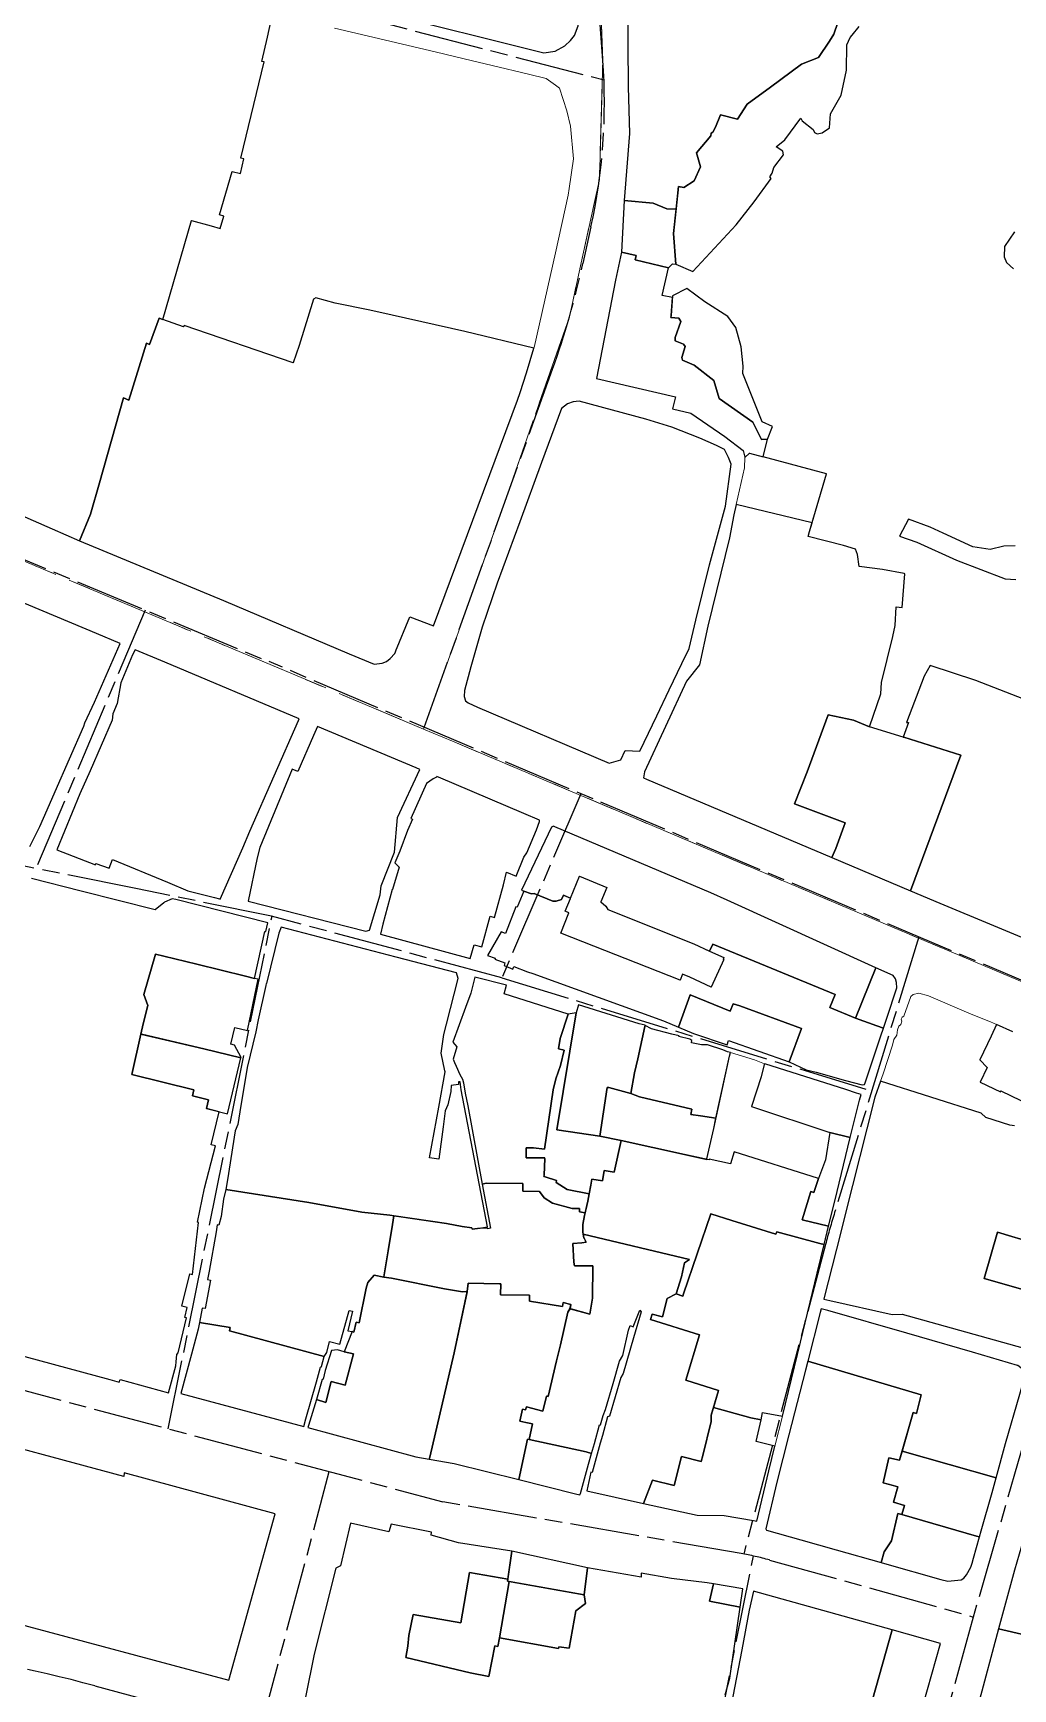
# Model space of a CAD drawing. Header units: millimetres. Extents: x 125232 to 134072, y 142885 to 152835.
# Drawn here: x 130219 to 130559, y 143461 to 144035 of the extents above; entities that cross this region are included whole.
import ezdxf

# ---------------------------------------------------------------- set-up
doc = ezdxf.new("R2010")
doc.units = ezdxf.units.MM
doc.linetypes.add('ACAD_ISO08W100', pattern=[36, 24, -3, 6, -3])
doc.linetypes.add('CENTER', pattern=[50.8, 31.75, -6.35, 6.35, -6.35])
for name, color, linetype, lineweight in [('apartment', 42, 'Continuous', 0), ('government', 221, 'Continuous', 0), ('municipal utilities', 151, 'Continuous', 0), ('school', 31, 'Continuous', 0), ('super block', 6, 'CENTER', 0)]:
    doc.layers.add(name, color=color, linetype=linetype, lineweight=lineweight)
for name, color, linetype in [('commerce', 10, 'Continuous'), ('commerce & office', 242, 'Continuous'), ('commerce and residence', 32, 'Continuous'), ('culture', 21, 'Continuous'), ('green & plaza', 80, 'Continuous'), ('hospital', 231, 'Continuous'), ('industry', 35, 'Continuous'), ('research & university', 30, 'Continuous'), ('reserve', 253, 'Continuous'), ('residence', 2, 'Continuous'), ('residence-bad', 41, 'Continuous'), ('Sports', 81, 'Continuous'), ('water', 4, 'Continuous'), ('老城北中心线', 7, 'ACAD_ISO08W100')]:
    doc.layers.add(name, color=color, linetype=linetype)

msp = doc.modelspace()

# ---------------------------------------------------------------- linework, layer by layer
at = {"layer": 'apartment'}
for points in [[(130494.12, 143882.05), (130472.16, 143887.97), (130467.46, 143889.24), (130465.88, 143887.63), (130465.77, 143884.09), (130462.82, 143871.43), (130489.14, 143865.06)], [(130418.28, 143730.97), (130417.63, 143732.1), (130415.9, 143733.59), (130417.96, 143738.56), (130408.51, 143742.55), (130403.52, 143730.32), (130404.83, 143729.76), (130402.06, 143722.73), (130443.39, 143706.44), (130444.18, 143708.54), (130446.71, 143707.45), (130454.17, 143704.06), (130458.5, 143713.58), (130458.33, 143713.66), (130458.6, 143714.26), (130448.16, 143719.02)]]:
    msp.add_lwpolyline(points, close=True, dxfattribs=at)
at = {"layer": 'commerce'}
for points in [[(130441.05, 143965.4), (130441.97, 143973.79), (130438.81, 143973.9), (130434.08, 143975.87), (130423.99, 143976.79), (130423.04, 143958.92), (130428.13, 143957.77), (130427.78, 143956.22), (130439.39, 143953.45), (130440.73, 143954.85), (130441.89, 143954.7)], [(130445.15, 143926.2), (130444.52, 143926.94), (130441.68, 143928.09), (130441.68, 143929.35), (130443.68, 143934.81), (130442.94, 143935.97), (130440.22, 143936.28), (130440.32, 143936.91), (130440.74, 143943.22), (130437.14, 143943.81), (130439.39, 143953.45), (130427.78, 143956.22), (130428.13, 143957.77), (130423.04, 143958.92), (130421.02, 143949.15), (130414.35, 143915.09), (130441.77, 143908.75), (130440.79, 143904.55), (130447.14, 143903.03), (130458.94, 143895.02), (130465.22, 143890.14), (130465.89, 143887.84), (130465.88, 143887.63), (130467.46, 143889.24), (130472.16, 143887.97), (130473.7, 143894), (130471.6, 143893.89), (130468.56, 143899.97), (130456.92, 143908.15), (130455.13, 143914.33), (130448.29, 143919.7), (130444.2, 143921.38), (130443.99, 143922.33)], [(130386.97, 143907.53), (130387.98, 143910.2), (130390.1, 143917.03), (130392.69, 143925.6), (130368.74, 143931.33), (130343.49, 143937), (130335.81, 143938.72), (130323.73, 143941.22), (130317.01, 143943.07), (130316.22, 143942.58), (130311.25, 143926.51), (130309.21, 143920.54), (130271.39, 143933.49), (130271.2, 143932.95), (130263.96, 143935.56), (130262.75, 143935.99), (130259.38, 143926.9), (130258.32, 143927.28), (130252.17, 143907.58), (130250.37, 143908.33), (130242.01, 143878.95), (130238.92, 143868.07), (130235.12, 143858.77), (130285.02, 143838.06), (130328.57, 143819.63), (130337.27, 143816.03), (130340.1, 143816.38), (130341.54, 143816.93), (130342.8, 143817.96), (130344.47, 143819.72), (130344.57, 143820.05), (130344.82, 143820.16), (130344.66, 143820.38), (130349.68, 143832.42), (130357.83, 143829.33)], [(130502.4, 143651.89), (130495.26, 143653.63), (130493.84, 143644.12), (130491.33, 143637.66), (130489.81, 143632.87), (130488.78, 143633.19), (130485.67, 143623.38), (130494.89, 143621.14), (130497, 143629.79)], [(130396.42, 143644.84), (130396.43, 143644.84), (130396.42, 143644.84)], [(130490.94, 143604.88), (130493.34, 143614.76), (130491.9, 143615.15), (130476.89, 143619.14), (130476.63, 143618.36), (130461.37, 143623.08), (130454.09, 143625.46), (130444.55, 143597.66), (130444.33, 143596.89), (130441.99, 143597.66), (130438.91, 143596.03), (130437.34, 143589.74), (130433.67, 143590.6), (130433.12, 143588.81), (130450.17, 143583.49), (130445.37, 143567.73), (130456.76, 143564.12), (130454.96, 143558.28), (130467.9, 143554.72), (130471.45, 143553.94), (130472.01, 143556.5), (130478.85, 143555.24), (130485.1, 143580.91)], [(130330.09, 143576.82), (130326.89, 143577.62), (130324.62, 143578.24), (130322.53, 143577.97), (130320.36, 143571.04), (130319.58, 143568.12), (130319.22, 143568.01), (130317.27, 143561.04), (130320.55, 143560.04), (130322.42, 143567.28), (130327.28, 143566.02)], [(130602.14, 143499.22), (130591.81, 143502.7), (130561.77, 143510.14), (130559.31, 143501.9), (130553.85, 143481.55), (130591.74, 143472.75), (130595.14, 143484.16), (130601.27, 143482.27), (130603.42, 143490.7), (130600.05, 143491.78)]]:
    msp.add_lwpolyline(points, close=True, dxfattribs=at)
at = {"layer": 'commerce & office'}
for points in [[(130297.11, 143706.76), (130295.84, 143707.03), (130292.63, 143707.84), (130275.82, 143712), (130264.35, 143714.78), (130261.46, 143715.46), (130257.43, 143701.42), (130258.77, 143697.65), (130257.16, 143691.25), (130256.39, 143687.77), (130278.27, 143682.59), (130291.09, 143679.51), (130291.13, 143679.66), (130288.84, 143683.89), (130287.55, 143684.2), (130289.03, 143690.06), (130293.32, 143688.97)], [(130291.09, 143679.51), (130278.27, 143682.59), (130256.63, 143687.72), (130256.37, 143687.72), (130253.25, 143673.69), (130274.8, 143668.41), (130274.29, 143666.32), (130279.88, 143664.95), (130279.14, 143661.9), (130286.42, 143660.06)], [(130563.15, 143569.66), (130562.45, 143571.07), (130561.59, 143572.04), (130560.51, 143572.79), (130560.37, 143572.86), (130544.77, 143577.46), (130526.41, 143582.78), (130522.07, 143584.04), (130494.61, 143591.93), (130492.33, 143592.51), (130492.32, 143592.51), (130492, 143591.23), (130487.67, 143574.38), (130526.95, 143562.66), (130525.35, 143556.23), (130524.23, 143556.55), (130520.39, 143543.17), (130552.96, 143533.86), (130556.27, 143545.72), (130561.16, 143562.83)]]:
    msp.add_lwpolyline(points, close=True, dxfattribs=at)
at = {"layer": 'commerce and residence'}
for points in [[(130465.16, 143495.37), (130454.94, 143497.1), (130453.62, 143491.07), (130464.22, 143489)], [(130596.95, 143471.55), (130591.74, 143472.75), (130553.85, 143481.55), (130546.75, 143455.14), (130539.52, 143430.04), (130546.81, 143428.52), (130546.61, 143427.53), (130562.47, 143424.02), (130588.39, 143419.21), (130591.15, 143432.3), (130589.38, 143432.77)]]:
    msp.add_lwpolyline(points, close=True, dxfattribs=at)
at = {"layer": 'culture'}
msp.add_lwpolyline([(130540.69, 143784.49), (130521, 143790.66), (130520.76, 143790.73), (130509.09, 143794.27), (130503.52, 143796.58), (130494.7, 143798.4), (130487.41, 143778.63), (130483.01, 143767.55), (130500.63, 143760.98), (130497.35, 143752.1), (130496.02, 143748.94), (130523.34, 143737.38)], close=True, dxfattribs=at)
at = {"layer": 'government'}
msp.add_lwpolyline([(130561.59, 143664.69), (130554.62, 143668.05), (130554.48, 143667.76), (130547.49, 143671.02), (130549.88, 143676.19), (130547.31, 143678.86), (130551.31, 143687.02), (130553.14, 143691.1), (130551.03, 143692.05), (130544.37, 143694.63), (130529.57, 143701.04), (130526.23, 143701.9), (130524.25, 143701.48), (130523.44, 143700.76), (130520.93, 143693.91), (130520.36, 143693.66), (130520, 143692.87), (130520.28, 143692.17), (130519.92, 143691.03), (130519.29, 143690.46), (130518.8, 143689.25), (130518.59, 143687.32), (130517.55, 143685.88), (130517.08, 143683.95), (130513.83, 143673.99), (130512.93, 143671.45), (130547.8, 143660.33), (130549.46, 143658.83), (130557.7, 143656.14), (130559.36, 143655.93)], dxfattribs=at)
msp.add_lwpolyline([(130468.12, 143662.66), (130471.49, 143672.88), (130472.56, 143677.23), (130472.73, 143677.44), (130472.61, 143677.47), (130469.15, 143678.77), (130460.85, 143681.32), (130460.47, 143680.11), (130455.06, 143655.01), (130452.67, 143644.52), (130452.62, 143644.27), (130453.45, 143644.09), (130453.51, 143644.33), (130460.81, 143642.79), (130462.11, 143646.91), (130491.33, 143637.66), (130493.84, 143644.12), (130495.26, 143653.63)], close=True, dxfattribs=at)
at = {"layer": 'green & plaza'}
for points in [[(130425.19, 144045.51), (130425.39, 144016.21), (130425.8, 144000), (130423.99, 143976.79), (130434.08, 143975.87), (130438.81, 143973.9), (130441.97, 143973.79), (130442.82, 143981.6), (130444.69, 143981.29), (130448.23, 143983.58), (130450.51, 143988.46), (130449.02, 143993.36), (130454.05, 143999.18), (130454.15, 144000.11), (130454.78, 144000.53), (130455.72, 144002.2), (130457.38, 144006.46), (130463.3, 144004.96), (130466.64, 144010.23), (130474.75, 144016.15), (130485.46, 144024.04), (130491.38, 144026.43), (130495.23, 144032.04), (130496.67, 144034.49), (130500.79, 144046.25)], [(130579.21, 143797.41), (130545.91, 143810.39), (130530.16, 143815.55), (130528.07, 143811.85), (130521.86, 143795.79), (130522.62, 143795.74), (130520.76, 143790.73), (130509.09, 143794.27), (130512.99, 143805.71), (130513.26, 143809.72), (130517.13, 143825.67), (130517.94, 143829.48), (130518.37, 143835.85), (130520.37, 143835.69), (130521.32, 143847.32), (130521.08, 143847.48), (130513.52, 143848.85), (130505.43, 143849.83), (130504.94, 143854.05), (130504.2, 143855.94), (130500, 143857.2), (130487.85, 143860.28), (130488.26, 143862.04), (130494.12, 143882.05), (130472.16, 143887.97), (130473.7, 143894), (130475.38, 143898.4), (130471.81, 143900.08), (130465.1, 143916.77), (130465.31, 143919.39), (130464.57, 143926.1), (130462.68, 143932.82), (130459.95, 143936.59), (130451.98, 143941.63), (130445.68, 143946.34), (130440.78, 143943.74), (130440.74, 143943.22), (130437.14, 143943.81), (130439.39, 143953.45), (130440.73, 143954.85), (130441.9, 143954.69), (130447.81, 143952.21), (130462.88, 143968.41), (130469.02, 143976.31), (130474.94, 143984.43), (130474.53, 143985.05), (130475.26, 143986.3), (130475.89, 143988.28), (130479.21, 143992.65), (130479, 143993.89), (130476.73, 143995.38), (130479.74, 143997.87), (130485.25, 144005.35), (130485.77, 144004.41), (130489.51, 144001.4), (130490.03, 144000.36), (130490.97, 143999.95), (130492.63, 144000.26), (130495.23, 144002.02), (130495.54, 144006.8), (130499.28, 144013.35), (130501.05, 144021.97), (130501.26, 144030.8), (130502.39, 144033.35), (130503.07, 144034.15), (130505.47, 144037.12)], [(130559.35, 143965.95), (130555.93, 143960.89), (130555.71, 143957.26), (130556.57, 143955.33), (130558.99, 143953.05)], [(130559.55, 143857.11), (130555.68, 143856.92), (130550.96, 143855.76), (130544.85, 143856.69), (130534.6, 143861.41), (130530.09, 143863.53), (130522.58, 143866.25), (130519.47, 143860.38), (130525.52, 143858.33), (130539.18, 143852.13), (130556.12, 143845.59), (130559.8, 143845.34)]]:
    msp.add_lwpolyline(points, dxfattribs=at)
for points in [[(130518.47, 143705.66), (130518.1, 143706.9), (130517.23, 143708.07), (130511.31, 143710.76), (130504.26, 143693.25), (130511.61, 143690.6), (130513.93, 143689.83), (130515.07, 143693.26), (130518.57, 143703.74)], [(130411.3, 143502.62), (130385.02, 143508.45), (130383.53, 143498.03), (130410.13, 143493.29)]]:
    msp.add_lwpolyline(points, close=True, dxfattribs=at)
at = {"layer": 'hospital'}
for points in [[(130520.39, 143543.17), (130519.48, 143540.01), (130515.79, 143540.78), (130513.76, 143532.15), (130517.25, 143531.18), (130518.87, 143530.74), (130517.42, 143525.44), (130521.18, 143524.29), (130520.27, 143521.12), (130546.13, 143513.7), (130547.23, 143513.39), (130547.81, 143515.46), (130551.55, 143528.81), (130552.96, 143533.86)], [(130547.23, 143513.39), (130546.13, 143513.7), (130520.27, 143521.12), (130518.87, 143521.52), (130516.69, 143511.99), (130514.14, 143508.19), (130513.09, 143504.51), (130514.24, 143504.18), (130533.78, 143498.65), (130536.18, 143498.01), (130540.83, 143498.49), (130541.77, 143499.05), (130542.71, 143500.2), (130544.17, 143502.9), (130544.7, 143504.28), (130545.18, 143506.06)]]:
    msp.add_lwpolyline(points, close=True, dxfattribs=at)
at = {"layer": 'industry'}
for points in [[(130464.1, 143697.53), (130461.84, 143698.25), (130460.76, 143695.68), (130446.83, 143701.34), (130442.81, 143690.12), (130448.06, 143687.9), (130459.69, 143684.01), (130460.19, 143685.54), (130481.22, 143678.07), (130485.43, 143689.72)], [(130564.67, 143615.69), (130558.41, 143617.52), (130553.47, 143619.06), (130548.8, 143602.94), (130571.15, 143596.66), (130575.61, 143612.54), (130570.68, 143613.93)]]:
    msp.add_lwpolyline(points, close=True, dxfattribs=at)
at = {"layer": 'municipal utilities'}
msp.add_lwpolyline([(130478.85, 143555.24), (130472.01, 143556.5), (130471.45, 143553.94), (130469.75, 143546.42), (130476.28, 143544.81)], close=True, dxfattribs=at)
at = {"layer": 'research & university'}
msp.add_lwpolyline([(130353.11, 143779.54), (130351.84, 143780.07), (130317.7, 143794.41), (130316.31, 143791.3), (130310.81, 143778.83), (130308.9, 143779.64), (130297.65, 143752.47), (130296.7, 143748.88), (130293.63, 143733.8), (130334.44, 143723.47), (130335.69, 143723.81), (130339.33, 143736.05), (130339.68, 143739.12), (130344.36, 143750.88), (130345.43, 143762.81)], close=True, dxfattribs=at)
at = {"layer": 'reserve'}
msp.add_lwpolyline([(130451.15, 143840.65), (130453.53, 143850.47), (130459.15, 143870.85), (130461.04, 143885.41), (130460.15, 143887.64), (130458.82, 143890.5), (130455.97, 143891.89), (130450.18, 143894.38), (130440.47, 143898.21), (130431.52, 143900.96), (130408.44, 143907.25), (130406.31, 143906.96), (130404.39, 143906.24), (130402.24, 143904.65), (130395.36, 143885.95), (130387.83, 143865.43), (130380, 143844.1), (130374.73, 143828.9), (130370.87, 143815.12), (130368.64, 143806.89), (130368.48, 143804.8), (130369, 143803.26), (130369.85, 143802.57), (130373.08, 143801.09), (130418.74, 143781.67), (130422.84, 143782.79), (130424.35, 143786.13), (130429.39, 143785.88), (130430.89, 143788.99), (130435.28, 143798.14), (130439.58, 143807.08), (130443.97, 143816.21), (130446.5, 143821.47), (130448.87, 143831.26)], close=True, dxfattribs=at)
at = {"layer": 'residence'}
for points in [[(130168.68, 143887.86), (130235.12, 143858.77), (130238.92, 143868.07), (130242.01, 143878.95), (130250.37, 143908.33), (130252.17, 143907.58), (130258.32, 143927.28), (130259.38, 143926.9), (130262.75, 143935.99), (130263.96, 143935.56), (130273.96, 143969.89), (130280.79, 143968.01), (130283.9, 143967.07), (130285.2, 143971.36), (130283.66, 143971.83), (130288.05, 143986.83), (130290.93, 143986.11), (130292.1, 143991.22), (130291.1, 143991.49), (130299.11, 144024.85), (130298.38, 144025.02), (130300.35, 144033.41), (130302.08, 144041.45)], [(130217.91, 143752.82), (130221.32, 143759.76), (130223.9, 143765.52), (130226.64, 143771.91), (130236.67, 143794.53), (130237, 143795.67), (130240.31, 143802.83), (130249.26, 143823.17), (130240.98, 143826.67), (130207.54, 143840.64)], [(130216.11, 143575.91), (130245.68, 143567.93), (130248.91, 143567.01), (130249.19, 143567.99), (130266.03, 143563.3), (130268.54, 143572.66), (130268.69, 143574.08), (130268.88, 143576.66), (130269.29, 143577.17), (130272.21, 143589.35), (130271.62, 143589.49), (130272.45, 143592.91), (130270.64, 143593.35), (130273.41, 143604.64), (130274.27, 143604.43), (130276.38, 143622.44), (130276.06, 143622.48), (130278.49, 143634.34), (130282.33, 143648.99), (130280.78, 143649.4), (130283.51, 143660.79), (130279.14, 143661.9), (130279.88, 143664.95), (130274.29, 143666.32), (130274.8, 143668.41), (130253.25, 143673.69), (130256.37, 143687.72), (130256.39, 143687.77), (130257.16, 143691.25), (130258.77, 143697.65), (130257.43, 143701.42), (130261.46, 143715.46), (130264.35, 143714.78), (130275.82, 143712), (130292.63, 143707.84), (130295.84, 143707.03), (130299.34, 143723.36), (130299.73, 143723.27), (130300.39, 143726.35), (130268.49, 143734.39), (130267.3, 143734.67), (130264.64, 143733.54), (130264.33, 143733.29), (130261.31, 143730.79), (130235.7, 143737.26), (130218.52, 143741.66)], [(130558.8, 143688.55), (130553.14, 143691.1), (130551.31, 143687.02), (130547.31, 143678.86), (130549.88, 143676.19), (130547.49, 143671.02), (130554.48, 143667.76), (130554.62, 143668.05), (130561.59, 143664.69)], [(130559.36, 143655.93), (130557.7, 143656.14), (130549.46, 143658.83), (130547.8, 143660.33), (130512.93, 143671.45), (130510.95, 143665.87), (130508.16, 143654.93), (130503.19, 143635.28), (130497.59, 143613.13), (130493.19, 143595.89), (130493.19, 143595.88), (130495.3, 143595.34), (130516.91, 143590.51), (130520.45, 143590.64), (130562.19, 143578.91)], [(130571.15, 143596.66), (130548.8, 143602.94), (130553.47, 143619.06), (130558.41, 143617.52), (130564.67, 143615.69)]]:
    msp.add_lwpolyline(points, dxfattribs=at)
for points in [[(130517.13, 143825.67), (130517.94, 143829.48), (130518.37, 143835.85), (130520.37, 143835.69), (130521.32, 143847.32), (130521.08, 143847.48), (130513.52, 143848.85), (130505.43, 143849.83), (130504.94, 143854.05), (130504.2, 143855.94), (130500, 143857.2), (130487.85, 143860.28), (130488.26, 143862.04), (130489.14, 143865.06), (130462.82, 143871.43), (130461.98, 143867.85), (130460.56, 143859.79), (130453.05, 143829.22), (130450.15, 143815.79), (130445.55, 143810.12), (130431.09, 143778.73), (130430.69, 143776.58), (130431.76, 143776.13), (130496.02, 143748.94), (130497.35, 143752.1), (130500.63, 143760.98), (130483.01, 143767.55), (130487.41, 143778.63), (130494.7, 143798.4), (130503.52, 143796.58), (130509.09, 143794.27), (130512.99, 143805.71), (130513.26, 143809.72)], [(130311.03, 143796.48), (130311.29, 143797.1), (130264.7, 143816.66), (130254.4, 143821.01), (130253.47, 143819.31), (130249.4, 143809.54), (130248.23, 143802.43), (130246.65, 143798.77), (130246.4, 143796.63), (130238.81, 143779), (130235.28, 143771.09), (130227.28, 143751.59), (130240.63, 143746.42), (130240.77, 143746.85), (130245.43, 143745.29), (130246.6, 143748.31), (130265.57, 143740.37), (130272.73, 143737.4), (130281.87, 143735.15), (130283.63, 143734.62), (130283.87, 143734.56), (130291.72, 143752.35), (130294.18, 143758.1)], [(130571.66, 143776.76), (130579.21, 143797.41), (130545.91, 143810.39), (130530.16, 143815.55), (130528.07, 143811.85), (130521.86, 143795.79), (130522.62, 143795.74), (130520.76, 143790.73), (130521, 143790.66), (130540.69, 143784.49), (130523.34, 143737.38), (130533.43, 143733.12), (130592.06, 143708.73), (130593.35, 143708.31), (130600.45, 143725.97), (130597.02, 143727.65), (130609.31, 143762.45)], [(130389.22, 143749.05), (130390.23, 143750.59), (130393.6, 143758.58), (130394.68, 143761.51), (130394.61, 143761.91), (130389.22, 143764.19), (130359.58, 143776.85), (130359, 143777.09), (130358.86, 143776.85), (130357.76, 143776.22), (130355.46, 143774.59), (130350.04, 143762.5), (130350.58, 143762.25), (130348.83, 143758.35), (130346.14, 143751.16), (130344.43, 143747.12), (130345.93, 143745.67), (130343.6, 143737.85), (130343.52, 143737.87), (130340.35, 143725.87), (130339.48, 143722.42), (130370.64, 143713.99), (130371.98, 143718.7), (130374.66, 143717.99), (130377.48, 143728.63), (130378.97, 143728.23), (130382.2, 143739.46), (130383.13, 143743.89), (130386.56, 143742.5)], [(130511.31, 143710.76), (130459.7, 143734.18), (130454.09, 143736.7), (130399.94, 143759.67), (130399.54, 143759.84), (130398.8, 143759.5), (130388.43, 143737.69), (130389.21, 143737.36), (130391.88, 143736.36), (130392.77, 143736.52), (130399.21, 143733.81), (130400.43, 143733.87), (130402.26, 143734.4), (130402.9, 143735.91), (130405.37, 143734.84), (130408.51, 143742.55), (130417.96, 143738.56), (130415.9, 143733.59), (130417.63, 143732.1), (130418.28, 143730.97), (130448.16, 143719.02), (130453.61, 143716.54), (130454.7, 143718.94), (130497.13, 143701.45), (130495.28, 143696.97), (130504.26, 143693.25)], [(130359.71, 143662.37), (130361.93, 143674.61), (130361.84, 143674.99), (130360.5, 143681.11), (130361.51, 143687.59), (130362.42, 143691.21), (130362.42, 143691.22), (130366.37, 143706.99), (130365.84, 143709.02), (130344.94, 143714.46), (130305.09, 143724.86), (130304.26, 143722.75), (130299.91, 143705.3), (130300.11, 143705.24), (130299.9, 143705.28), (130299.74, 143704.61), (130297.02, 143692.74), (130296.22, 143688.53), (130296.24, 143688.53), (130293.21, 143676.12), (130290.75, 143660.79), (130290.03, 143656.34), (130289.12, 143654.2), (130286.38, 143637.26), (130285.9, 143633.8), (130314.62, 143629.31), (130333.06, 143626.05), (130342.77, 143624.99), (130362.42, 143622.02), (130367.81, 143621.04), (130371.21, 143620.6), (130371.29, 143620.11), (130374.07, 143620.48), (130374.51, 143620.54), (130376.61, 143620.88), (130367.5, 143668.39), (130367.13, 143671.23), (130366.49, 143671.17), (130366.58, 143670.3), (130363.98, 143669.94), (130363.91, 143667.79), (130362.83, 143663.24), (130361.91, 143661.1), (130361.26, 143655.53), (130359.71, 143644.4), (130356.54, 143644.89)], [(130505.57, 143664.87), (130506.2, 143666.74), (130504.58, 143667.29), (130500.84, 143668.5), (130472.73, 143677.44), (130472.56, 143677.23), (130471.49, 143672.88), (130468.12, 143662.66), (130495.26, 143653.63), (130502.4, 143651.89), (130503.3, 143655.57)], [(130488.78, 143633.19), (130489.81, 143632.87), (130491.33, 143637.66), (130462.11, 143646.91), (130460.81, 143642.79), (130453.51, 143644.33), (130453.45, 143644.09), (130444.89, 143645.96), (130422.9, 143650.79), (130420.5, 143639.83), (130417.03, 143640.43), (130416.42, 143636.9), (130412.81, 143637.48), (130412.47, 143635.39), (130411.89, 143632.39), (130411.4, 143629.8), (130410.25, 143624.87), (130409.71, 143621.77), (130409.68, 143619.1), (130409.82, 143618.31), (130446.69, 143609.58), (130444.86, 143608.4), (130443.89, 143603.52), (130441.99, 143597.66), (130444.33, 143596.89), (130444.55, 143597.66), (130454.09, 143625.46), (130461.37, 143623.08), (130476.63, 143618.36), (130476.89, 143619.14), (130491.9, 143615.15), (130493.34, 143614.76), (130494.89, 143621.14), (130485.67, 143623.38)], [(130365, 143577.16), (130369.5, 143598.45), (130367.91, 143598.41), (130361.68, 143599.46), (130343.34, 143603.07), (130340.6, 143603.48), (130337.26, 143604.11), (130335.09, 143601.62), (130334.53, 143599.65), (130332.13, 143587.61), (130331.05, 143587.85), (130330.3, 143584.38), (130329.61, 143584.65), (130326.89, 143577.62), (130330.09, 143576.82), (130327.28, 143566.02), (130322.42, 143567.28), (130320.55, 143560.04), (130317.27, 143561.04), (130314.5, 143552.01), (130314.3, 143551.27), (130351.78, 143541.18), (130356.41, 143540.37), (130356.62, 143541.03)], [(130317.28, 143567.21), (130318.7, 143572.26), (130319.03, 143572.43), (130320.01, 143575.92), (130287.13, 143584.82), (130287.37, 143585.96), (130276.68, 143587.77), (130276.23, 143585.48), (130273.99, 143576.8), (130270.28, 143563.12), (130312.91, 143551.64), (130313.64, 143554.35)], [(130303, 143521.43), (130250.63, 143535.55), (130250.43, 143534.29), (130190.4, 143550.47), (130177.52, 143554.04), (130172.37, 143533.51), (130165.99, 143489.59), (130210.99, 143484.06), (130286.84, 143463.7)], [(130384.14, 143497.92), (130383.53, 143498.03), (130383.63, 143498.72), (130370.3, 143501.03), (130367.31, 143483.64), (130350.84, 143486.52), (130349.26, 143479.17), (130349.02, 143475.52), (130348.26, 143471.53), (130370.59, 143466.23), (130377.04, 143464.97), (130379.17, 143475.57), (130380.22, 143475.36), (130380.78, 143478.36)], [(130407.18, 143487.7), (130410.6, 143490.34), (130410.13, 143493.29), (130384.14, 143497.92), (130380.78, 143478.36), (130401.17, 143474.67), (130401.39, 143475.31), (130404.93, 143474.78)], [(130516.89, 143481.14), (130468.85, 143494.63), (130467.29, 143487.98), (130464.74, 143474.19), (130459.81, 143448.43), (130458.81, 143442.94), (130493.8, 143435.13), (130510.69, 143430.09), (130511.26, 143431.7), (130520.23, 143428.91), (130524.67, 143444.57), (130507.9, 143449.1)], [(130533.71, 143476.42), (130516.89, 143481.14), (130507.9, 143449.1), (130524.67, 143444.57)]]:
    msp.add_lwpolyline(points, close=True, dxfattribs=at)
at = {"layer": 'residence-bad'}
for points in [[(130402.07, 143722.73), (130402.06, 143722.73), (130404.83, 143729.76), (130403.52, 143730.32), (130405.34, 143734.77), (130405.22, 143734.91), (130402.9, 143735.91), (130402.26, 143734.4), (130400.43, 143733.87), (130399.21, 143733.81), (130392.77, 143736.52), (130391.88, 143736.36), (130389.21, 143737.36), (130388.02, 143734.53), (130386.88, 143731.72), (130386.44, 143731.9), (130382.8, 143722.64), (130381.37, 143723.19), (130376.65, 143715.01), (130379.31, 143714.06), (130379.19, 143713.77), (130382.65, 143712.41), (130382.32, 143711.56), (130385.39, 143710.31), (130385.75, 143711.18), (130390.5, 143709.31), (130392.29, 143708.71), (130437.6, 143692.33), (130442.81, 143690.12), (130446.83, 143701.34), (130460.76, 143695.68), (130461.84, 143698.25), (130464.1, 143697.53), (130485.43, 143689.72), (130481.22, 143678.07), (130487.08, 143675.37), (130490.61, 143674.55), (130500.71, 143671.61), (130506.53, 143670.16), (130507.39, 143670.3), (130507.56, 143670.8), (130513.02, 143687.1), (130513.93, 143689.83), (130511.61, 143690.6), (130504.26, 143693.25), (130495.28, 143696.97), (130497.13, 143701.45), (130454.7, 143718.94), (130453.61, 143716.54), (130458.6, 143714.26), (130458.33, 143713.66), (130458.5, 143713.58), (130454.17, 143704.06), (130446.71, 143707.45), (130444.18, 143708.54), (130443.39, 143706.44)], [(130400.29, 143672.22), (130401.9, 143676.82), (130403.15, 143682.14), (130401.24, 143682.59), (130401.85, 143686.21), (130404.52, 143694.7), (130382.43, 143701.65), (130383.21, 143704.72), (130372.24, 143707.53), (130370.8, 143701.91), (130368.99, 143696.93), (130364.62, 143684.99), (130366, 143683.28), (130364.69, 143679), (130365.12, 143677.86), (130365.71, 143676.62), (130366.99, 143673.71), (130367.98, 143672.14), (130368.29, 143670.79), (130368.86, 143667.27), (130369.79, 143662.81), (130374.8, 143635.75), (130376.18, 143636), (130388.83, 143635.92), (130388.82, 143633.22), (130394.65, 143633.18), (130396.2, 143630.94), (130399.17, 143629.11), (130405.95, 143627.32), (130408.46, 143627.26), (130408.53, 143626.1), (130410.47, 143625.8), (130411.4, 143629.8), (130411.89, 143632.39), (130404.18, 143633.86), (130400.45, 143636.31), (130400.57, 143637.02), (130396.58, 143638.3), (130396.19, 143638.36), (130396.27, 143638.86), (130396.43, 143644.59), (130396.42, 143644.84), (130390.02, 143644.88), (130390.02, 143644.88), (130389.99, 143648.3), (130392.58, 143648.36), (130396.33, 143647.79), (130399.42, 143668.39)], [(130422.9, 143650.79), (130415.58, 143652.4), (130400.59, 143654.58), (130407.29, 143695.08), (130407.29, 143695.08), (130404.52, 143694.7), (130401.85, 143686.21), (130401.24, 143682.59), (130403.15, 143682.14), (130401.9, 143676.82), (130400.29, 143672.22), (130399.42, 143668.39), (130396.33, 143647.79), (130392.58, 143648.36), (130389.99, 143648.3), (130390.02, 143644.88), (130396.42, 143644.84), (130396.43, 143644.84), (130396.42, 143644.84), (130396.43, 143644.59), (130396.27, 143638.86), (130396.19, 143638.36), (130396.58, 143638.3), (130400.57, 143637.02), (130400.45, 143636.31), (130404.18, 143633.86), (130411.89, 143632.39), (130412.47, 143635.39), (130412.81, 143637.48), (130416.42, 143636.9), (130417.03, 143640.43), (130420.5, 143639.83)], [(130428.77, 143679.12), (130431.15, 143690.42), (130431.3, 143690.77), (130431.24, 143690.8), (130429.18, 143691.29), (130408.17, 143697.84), (130407.29, 143695.08), (130400.59, 143654.58), (130415.58, 143652.4), (130418.06, 143669.28), (130418.64, 143669.26), (130426.36, 143667.18), (130427.6, 143674.29)], [(130460.47, 143680.11), (130460.85, 143681.32), (130459.81, 143681.64), (130458.19, 143682.27), (130452.88, 143684.02), (130450.86, 143684.02), (130447.3, 143684.72), (130447.5, 143685.53), (130446.75, 143685.93), (130442.95, 143686.87), (130443.01, 143687.13), (130440.55, 143687.73), (130433.47, 143689.58), (130431.3, 143690.77), (130431.15, 143690.42), (130428.77, 143679.12), (130427.6, 143674.29), (130426.36, 143667.18), (130429.35, 143666), (130447.4, 143661.71), (130447.07, 143659.86), (130450.43, 143659.35), (130455.82, 143658.54)], [(130455.06, 143655.01), (130455.82, 143658.54), (130450.43, 143659.35), (130447.07, 143659.86), (130447.4, 143661.71), (130429.35, 143666), (130426.36, 143667.18), (130418.64, 143669.26), (130418.06, 143669.28), (130415.58, 143652.4), (130422.9, 143650.79), (130444.89, 143645.96), (130452.62, 143644.27), (130452.67, 143644.52)], [(130343.71, 143621.75), (130344.16, 143624.78), (130342.77, 143624.99), (130333.06, 143626.05), (130314.62, 143629.31), (130285.9, 143633.8), (130285.03, 143630.53), (130284.29, 143624.44), (130283.45, 143621.51), (130282.89, 143621.6), (130282.48, 143619.13), (130280.1, 143605.5), (130279.49, 143602.67), (130280.51, 143602.47), (130278.64, 143592.54), (130277.66, 143592.72), (130276.68, 143587.78), (130276.73, 143587.77), (130287.37, 143585.96), (130287.13, 143584.82), (130320.01, 143575.92), (130320.92, 143577.28), (130321.86, 143581.1), (130325.41, 143580.23), (130328.64, 143591.95), (130329.76, 143591.72), (130328.21, 143584.88), (130329.61, 143584.65), (130330.3, 143584.38), (130331.05, 143587.85), (130332.13, 143587.61), (130334.53, 143599.65), (130335.09, 143601.62), (130337.26, 143604.11), (130340.6, 143603.48), (130340.65, 143603.47)], [(130406.55, 143608.62), (130406.2, 143615.18), (130409.29, 143615.35), (130410.83, 143615.56), (130410.08, 143616.99), (130410.05, 143617), (130409.82, 143618.31), (130409.68, 143619.1), (130409.71, 143621.77), (130410.25, 143624.87), (130410.47, 143625.8), (130408.53, 143626.1), (130408.46, 143627.26), (130405.95, 143627.32), (130399.17, 143629.11), (130396.2, 143630.94), (130394.65, 143633.18), (130388.82, 143633.22), (130388.83, 143635.92), (130376.18, 143636), (130374.8, 143635.75), (130377.64, 143620.42), (130376.72, 143620.27), (130376.72, 143620.28), (130374.07, 143620.48), (130371.29, 143620.11), (130371.21, 143620.6), (130367.81, 143621.04), (130362.42, 143622.02), (130344.16, 143624.78), (130343.71, 143621.75), (130340.66, 143603.54), (130340.68, 143603.47), (130343.34, 143603.07), (130361.68, 143599.46), (130367.91, 143598.41), (130369.5, 143598.45), (130369.89, 143601.4), (130380.8, 143601.13), (130381.19, 143601.13), (130381.16, 143597.3), (130391.11, 143597.23), (130391.11, 143595.12), (130402.61, 143593.33), (130402.83, 143594.71), (130405.47, 143594.03), (130405.21, 143592.52), (130412.1, 143590.66), (130413.01, 143596.14), (130413.1, 143607.35), (130406.79, 143607.35)], [(130456.76, 143564.12), (130445.37, 143567.73), (130450.17, 143583.49), (130433.12, 143588.81), (130433.67, 143590.6), (130437.34, 143589.74), (130438.91, 143596.03), (130441.99, 143597.66), (130443.89, 143603.52), (130444.86, 143608.4), (130446.69, 143609.58), (130409.82, 143618.31), (130410.04, 143617.06), (130410.83, 143615.56), (130409.29, 143615.35), (130406.2, 143615.18), (130406.55, 143608.62), (130406.79, 143607.35), (130413.1, 143607.35), (130413.01, 143596.14), (130412.1, 143590.66), (130405.45, 143592.45), (130405.21, 143592.5), (130404.41, 143591.29), (130401.91, 143579.95), (130400.48, 143574.45), (130397.67, 143562.09), (130397.35, 143562.16), (130397.02, 143562.23), (130395.82, 143557.04), (130390.07, 143558.51), (130389.83, 143557.46), (130388.79, 143557.72), (130387.81, 143553.53), (130389.84, 143553.06), (130392.18, 143552.58), (130390.99, 143547.16), (130410.79, 143542.84), (130412.68, 143542.32), (130413.68, 143545.83), (130415.43, 143552.24), (130415.84, 143552.23), (130416.71, 143555.54), (130417.47, 143557.51), (130420.12, 143566.53), (130422.4, 143574.29), (130423.53, 143576.28), (130425.45, 143585.12), (130426.09, 143586.7), (130427.12, 143586.29), (130429.4, 143592), (130429.85, 143591.44), (130427.27, 143582.4), (130423.69, 143570.07), (130422.8, 143568.71), (130418.86, 143555.31), (130418.18, 143554.97), (130416.5, 143548.57), (130415.63, 143545.89), (130412.92, 143535.75), (130412.47, 143535.85), (130411.05, 143529.33), (130430.71, 143525.02), (130433.84, 143533.03), (130441.29, 143531.24), (130443.87, 143541.26), (130450.71, 143539.49), (130451.28, 143541.67), (130454.2, 143553.46), (130454.14, 143555.61)], [(130400.48, 143574.45), (130401.91, 143579.95), (130404.41, 143591.29), (130405.2, 143592.49), (130405.47, 143594.03), (130402.83, 143594.71), (130402.61, 143593.33), (130391.11, 143595.12), (130391.11, 143597.23), (130381.16, 143597.3), (130381.19, 143601.13), (130380.8, 143601.13), (130369.89, 143601.4), (130369.5, 143598.45), (130369.6, 143598.45), (130369.49, 143598.4), (130365, 143577.16), (130356.62, 143541.03), (130356.41, 143540.37), (130365.04, 143538.86), (130387.43, 143533.24), (130390.48, 143547.27), (130390.99, 143547.16), (130392.18, 143552.58), (130389.84, 143553.06), (130387.81, 143553.53), (130388.79, 143557.72), (130389.83, 143557.46), (130390.07, 143558.51), (130395.82, 143557.04), (130397.02, 143562.23), (130397.35, 143562.16), (130397.67, 143562.09)], [(130524.23, 143556.55), (130525.35, 143556.23), (130526.95, 143562.66), (130487.67, 143574.38), (130486.86, 143571.24), (130481.1, 143548.84), (130476.96, 143532.33), (130473.07, 143516.23), (130473.34, 143515.78), (130485.2, 143512.41), (130497.53, 143508.88), (130513.08, 143504.51), (130513.09, 143504.52), (130514.14, 143508.19), (130516.69, 143511.99), (130518.87, 143521.52), (130520.27, 143521.12), (130521.18, 143524.29), (130517.42, 143525.44), (130518.87, 143530.74), (130517.25, 143531.18), (130513.76, 143532.15), (130515.79, 143540.78), (130519.48, 143540.01)], [(130474.19, 143536.34), (130476.28, 143544.81), (130469.75, 143546.42), (130471.45, 143553.94), (130467.9, 143554.72), (130454.96, 143558.28), (130454.14, 143555.61), (130454.2, 143553.46), (130451.28, 143541.67), (130450.71, 143539.49), (130443.87, 143541.26), (130441.29, 143531.24), (130433.84, 143533.03), (130430.71, 143525.02), (130449.33, 143520.93), (130458.64, 143520.85), (130468.85, 143519.05), (130469.99, 143518.84)], [(130411.64, 143538.63), (130412.68, 143542.32), (130412.65, 143542.33), (130410.79, 143542.84), (130390.99, 143547.16), (130390.92, 143547.17), (130390.48, 143547.27), (130387.43, 143533.24), (130407.08, 143528.32), (130408.63, 143528.03), (130408.83, 143528.44)]]:
    msp.add_lwpolyline(points, close=True, dxfattribs=at)
msp.add_lwpolyline([(130459.07, 143458.66), (130460.58, 143464.45), (130464.22, 143489), (130453.62, 143491.07), (130454.94, 143497.1), (130452.77, 143497.46), (130440.46, 143499.02), (130429.94, 143500.86), (130429.87, 143499.44), (130411.3, 143502.62), (130410.13, 143493.29), (130410.6, 143490.34), (130407.18, 143487.7), (130404.93, 143474.78), (130401.39, 143475.31), (130401.17, 143474.67), (130380.78, 143478.36), (130380.22, 143475.36), (130379.17, 143475.57), (130377.04, 143464.97), (130370.59, 143466.23), (130348.26, 143471.53), (130349.02, 143475.52), (130349.26, 143479.17), (130350.84, 143486.52), (130367.31, 143483.64), (130370.3, 143501.03), (130383.63, 143498.72), (130385.02, 143508.45), (130366.59, 143511.36), (130357.05, 143514), (130357.12, 143515.02), (130343.15, 143517.86), (130342.4, 143515.16), (130329.13, 143518.1), (130325.61, 143503.41), (130324.04, 143502.59), (130316.48, 143472.78), (130310.59, 143443.43)], dxfattribs=at)
at = {"layer": 'school'}
msp.add_lwpolyline([(130302.08, 144041.45), (130300.35, 144033.41), (130298.38, 144025.02), (130299.11, 144024.85), (130291.1, 143991.49), (130292.1, 143991.22), (130290.93, 143986.11), (130288.05, 143986.83), (130283.66, 143971.83), (130285.2, 143971.36), (130283.9, 143967.07), (130280.79, 143968.01), (130273.96, 143969.89), (130263.96, 143935.56), (130271.2, 143932.95), (130271.39, 143933.49), (130309.21, 143920.54), (130311.25, 143926.51), (130316.22, 143942.58), (130317.01, 143943.07), (130323.73, 143941.22), (130335.81, 143938.72), (130343.49, 143937), (130368.74, 143931.33), (130390.32, 143926.21), (130392.31, 143925.73), (130392.69, 143925.6), (130392.74, 143925.84), (130400.2, 143958.65), (130404.52, 143978.67), (130404.88, 143980.92), (130406.45, 143991.2), (130405.39, 144002.62), (130404.12, 144007.95), (130401.57, 144015.77), (130400.2, 144016.77), (130396.96, 144019.15), (130390.87, 144020.56), (130378.23, 144023.57), (130368.48, 144025.92), (130358.49, 144028.33), (130323.58, 144036.53)], dxfattribs=at)
at = {"layer": 'Sports'}
msp.add_lwpolyline([(130408.55, 144094.32), (130408.81, 144098.35), (130410.5, 144115.37), (130409.87, 144115.11), (130406.05, 144115.2), (130405.75, 144118.56), (130392.56, 144121.99), (130371.92, 144127.8), (130364.7, 144129.54), (130360.71, 144130.47), (130338.63, 144042.37), (130396.08, 144027.98), (130400.1, 144028.63), (130403.42, 144030.39), (130405.43, 144032.26), (130406.73, 144034.04), (130408.05, 144037.34), (130408.39, 144039.15), (130407.91, 144049.66), (130407.1, 144067.14), (130407, 144076.45)], close=True, dxfattribs=at)
at = {"layer": 'super block'}
for points in [[(130244.47, 144700.12), (130270.32, 144630.02), (130299.56, 144568.76), (130387.36, 144449.35), (130417.97, 144405.02), (130436.6, 144362.65), (130443.99, 144325.09), (130444.73, 144295.59), (130440.1, 144261.46), (130434.5, 144235.1), (130421.36, 144165.3), (130413.89, 144093.98), (130416.6, 144025.38), (130415.38, 143984.09), (130404.99, 143936.45), (130380.69, 143866.78), (130354.42, 143793.51)], [(130413.89, 144093.98), (130416.6, 144025.38), (130415.38, 143984.09), (130404.99, 143936.45), (130380.69, 143866.78), (130354.42, 143793.51), (130364.45, 143789.29), (130607.39, 143686.69), (130626.3, 143678.71), (130703.53, 143678.32), (130704.94, 143698.48), (130771.57, 143968.35), (130807.96, 144127.63)], [(129730.8, 144055.33), (130034.93, 143927.83), (130057.13, 143918.52), (130354.42, 143793.51), (130380.69, 143866.78), (130404.99, 143936.45), (130415.38, 143984.09), (130416.6, 144025.38), (130413.89, 144093.98)], [(130607.39, 143686.69), (130364.45, 143789.29), (130354.42, 143793.51), (130057.13, 143918.52), (130035.08, 143927.77), (130011.33, 143765.44), (129988.07, 143623.08), (129939.37, 143455.22), (129872.99, 143258.75), (129942.04, 143233.85), (130010.07, 143200.51), (130078.35, 143141.4), (130136.2, 143039.44), (130149.69, 143017.32), (130148.4, 143006.44), (130192.74, 142975.14), (130354.83, 142977.19), (130416.38, 142960.18), (130528.73, 142943.36), (130538.88, 142959.33), (130557.05, 143040.66), (130543.75, 143043.9), (130561.34, 143116.11)]]:
    msp.add_lwpolyline(points, dxfattribs=at)
at = {"layer": 'water'}
for points in [[(130500.79, 144046.25), (130496.67, 144034.49), (130495.23, 144032.04), (130491.38, 144026.43), (130485.46, 144024.04), (130474.75, 144016.15), (130466.64, 144010.23), (130463.3, 144004.96), (130457.38, 144006.46), (130455.72, 144002.2), (130454.78, 144000.53), (130454.15, 144000.11), (130454.05, 143999.18), (130449.02, 143993.36), (130450.51, 143988.46), (130448.23, 143983.58), (130444.69, 143981.29), (130442.82, 143981.6), (130441.05, 143965.4), (130441.89, 143954.7), (130447.81, 143952.21), (130462.88, 143968.41), (130469.02, 143976.31), (130474.94, 143984.43), (130474.53, 143985.05), (130475.26, 143986.3), (130475.89, 143988.28), (130479.21, 143992.65), (130479, 143993.89), (130476.73, 143995.38), (130479.74, 143997.87), (130485.25, 144005.35), (130485.77, 144004.41), (130489.51, 144001.4), (130490.03, 144000.36), (130490.97, 143999.95), (130492.63, 144000.26), (130495.23, 144002.02), (130495.54, 144006.8), (130499.28, 144013.35), (130501.05, 144021.97), (130501.26, 144030.8), (130502.39, 144033.35), (130503.07, 144034.15), (130505.47, 144037.12)], [(130559.35, 143965.95), (130555.93, 143960.89), (130555.71, 143957.26), (130556.57, 143955.33), (130558.99, 143953.05)], [(130559.55, 143857.11), (130555.68, 143856.92), (130550.96, 143855.76), (130544.85, 143856.69), (130534.6, 143861.41), (130530.09, 143863.53), (130522.58, 143866.25), (130519.47, 143860.38), (130525.52, 143858.33), (130539.18, 143852.13), (130556.12, 143845.59), (130559.8, 143845.34)]]:
    msp.add_lwpolyline(points, dxfattribs=at)
msp.add_lwpolyline([(130459.95, 143936.59), (130451.98, 143941.63), (130445.68, 143946.34), (130440.78, 143943.74), (130440.32, 143936.91), (130440.22, 143936.28), (130442.94, 143935.97), (130443.68, 143934.81), (130441.68, 143929.35), (130441.68, 143928.09), (130444.52, 143926.94), (130445.15, 143926.2), (130443.99, 143922.33), (130444.2, 143921.38), (130448.29, 143919.7), (130455.13, 143914.33), (130456.92, 143908.15), (130468.56, 143899.97), (130471.6, 143893.89), (130473.7, 143894), (130475.38, 143898.4), (130471.81, 143900.08), (130465.1, 143916.77), (130465.31, 143919.39), (130464.57, 143926.1), (130462.68, 143932.82)], close=True, dxfattribs=at)
at = {"layer": '老城北中心线', "linetype": 'ACAD_ISO08W100', "lineweight": 25}
for p, q in [((130416.6, 144025.38), (130413.49, 144067.28)), ((130281.83, 144053.53), (130417.1, 144018.6)), ((130412.47, 143967.63), (130409.69, 143954.96)), ((130035.06, 143927.64), (130300.89, 143816.89)), ((130354.67, 143794.11), (130399.13, 143918.27)), ((130603.79, 143688.55), (130300.89, 143816.89)), ((130409.01, 143771.08), (130381.57, 143707.22)), ((130254.59, 143738.19), (130203.14, 143748.61)), ((130301.69, 143728.66), (130254.59, 143738.19)), ((130265.89, 143550.91), (130301.87, 143728.62)), ((130381.57, 143707.23), (130301.69, 143728.66)), ((130526.16, 143721.44), (130496.97, 143625.91)), ((130603.79, 143688.55), (130545.03, 143485.6)), ((130493.8, 143614.78), (130465.47, 143507.45)), ((130170.65, 143576.26), (130361.13, 143525.55)), ((130297.8, 143446.21), (130321.72, 143536.04)), ((130464.51, 143507.62), (130361.13, 143525.55)), ((130448.82, 143406.35), (130468.79, 143506.78)), ((130474.38, 143505.38), (130545.03, 143485.6)), ((130545.03, 143485.6), (130518.18, 143388.05)), ((130240.41, 143461.74), (130298.77, 143445.95))]:
    msp.add_line(p, q, dxfattribs=at)
for points in [[(130257.91, 143834.8), (130220.01, 143745.19)], [(130381.57, 143707.23), (130509.84, 143668.03)]]:
    msp.add_lwpolyline(points, dxfattribs=at)
for centre, radius, start, end in [((130217.14, 144010.59), 200, 347.59388, 4.2398), ((130116.69, 144019.41), 300, 340.29768, 347.59388), ((130783.87, 143538.23), 300, 163.00625, 165.21728), ((130447.42, 143409.09), 100, 74.35775, 80.15829), ((130109.82, 142979.09), 500, 74.85994, 82.67066)]:
    msp.add_arc(centre, radius, start, end, dxfattribs=at)

doc.saveas('drawing.dxf')
